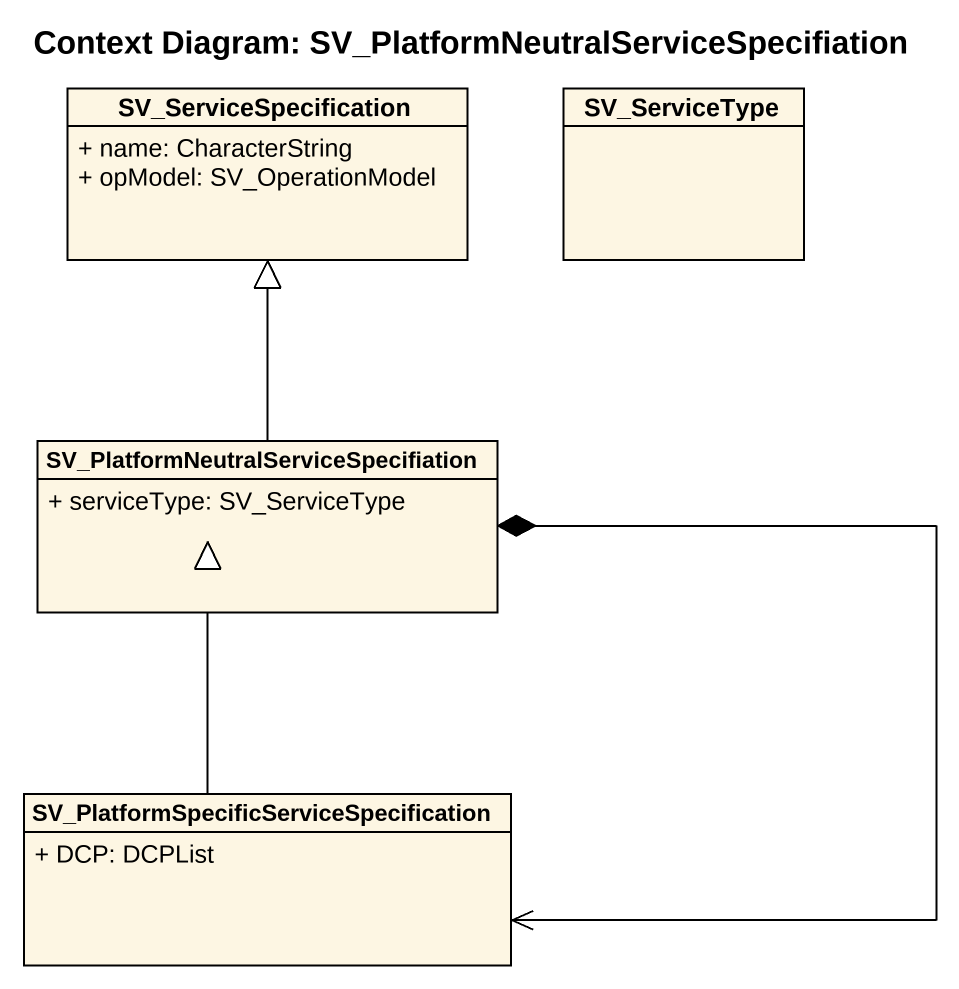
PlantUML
@startuml
title Context Diagram: SV_PlatformNeutralServiceSpecifiation
hide circle
hide empty members
skinparam classAttributeIconSize 0
class SV_ServiceSpecification {
  + name: CharacterString
  + opModel: SV_OperationModel
}
class SV_ServiceType
class "SV_PlatformNeutralServiceSpecifiation" as SV_PlatformNeutralServiceSpe {
  + serviceType: SV_ServiceType
}
class "SV_PlatformSpecificServiceSpecification" as SV_PlatformSpecificServiceSp {
  + DCP: DCPList
}
SV_PlatformNeutralServiceSpe -up-|> SV_ServiceSpecification
SV_PlatformNeutralServiceSpe *--> SV_PlatformSpecificServiceSp
SV_PlatformSpecificServiceSp -up-|> SV_PlatformNeutralServiceSpe
@enduml
